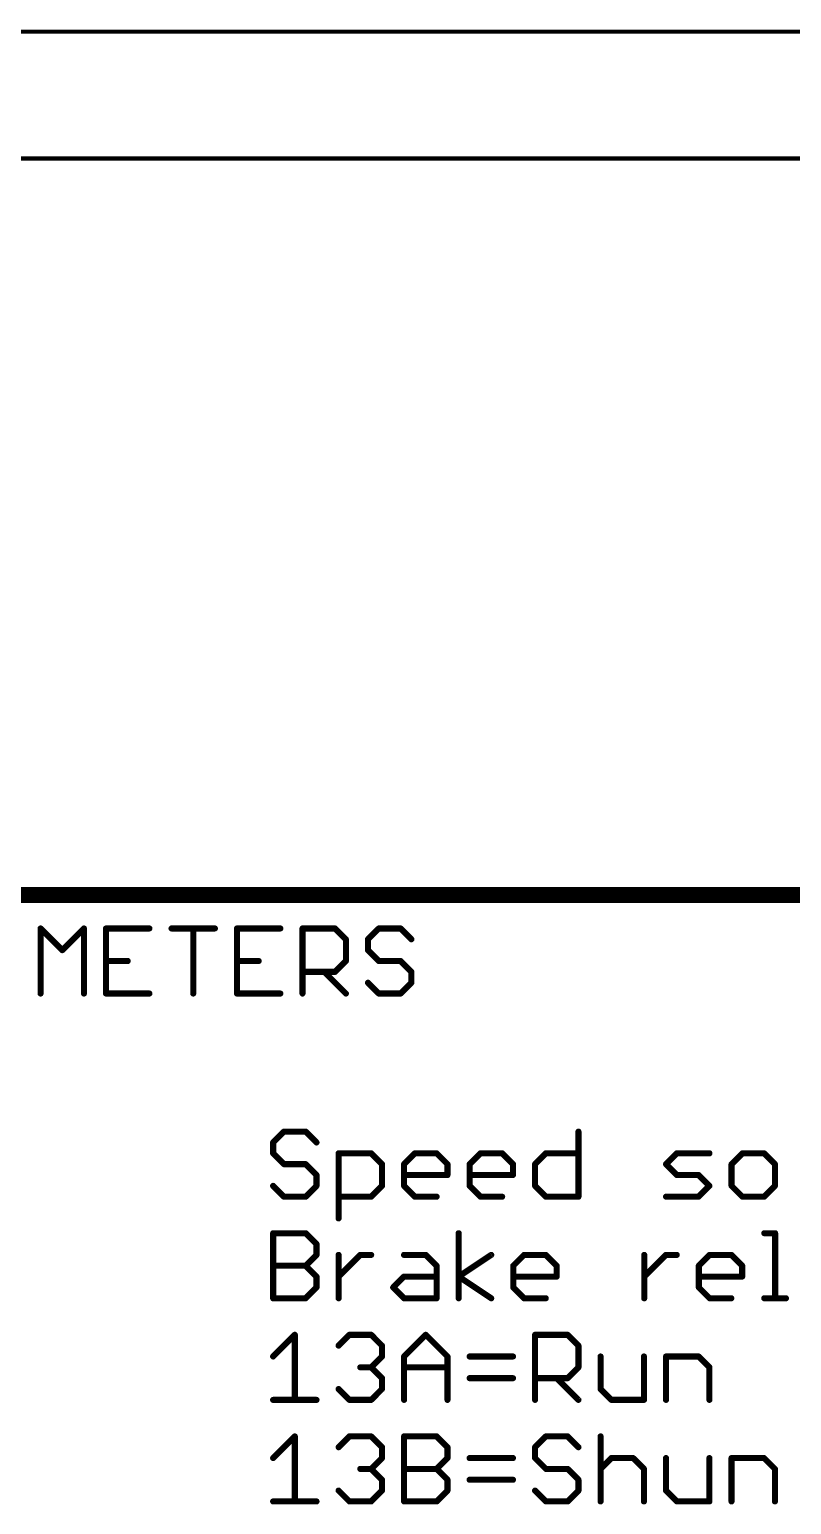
# Model space of a CAD drawing. Extents: x 0 to 387, y 0 to 260.
# Drawn here: x 314.99 to 334.04, y 223.52 to 260.4 of the extents above; entities that cross this region are included whole.
import ezdxf

# ---------------------------------------------------------------- set-up
doc = ezdxf.new("R2010")
doc.units = 0
doc.layers.add('91', color=94, linetype='CONTINUOUS')
doc.layers.add('94', color=14, linetype='CONTINUOUS')

msp = doc.modelspace()

# ---------------------------------------------------------------- linework, layer by layer
at = {"layer": '91', "const_width": 0.4064}
msp.add_lwpolyline([(294.64, 238.76), (353.06, 238.76)], dxfattribs=at)
at = {"layer": '94'}
for points, const_width in [([(336.55, 260.35), (288.925, 260.35)], 0.1016), ([(336.55, 257.175), (288.925, 257.175)], 0.1016), ([(315.2649, 236.2962), (315.2649, 237.9232)], 0.1524), ([(315.2649, 237.9232), (315.8072, 237.3809)], 0.1524), ([(315.8072, 237.3809), (316.3496, 237.9232)], 0.1524), ([(316.3496, 237.9232), (316.3496, 236.2962)], 0.1524), ([(317.9867, 237.9232), (316.9021, 237.9232)], 0.1524), ([(316.9021, 237.9232), (316.9021, 236.2962)], 0.1524), ([(318.5392, 237.9232), (319.6239, 237.9232)], 0.1524), ([(319.0816, 236.2962), (319.0816, 237.9232)], 0.1524), ([(321.261, 237.9232), (320.1764, 237.9232)], 0.1524), ([(320.1764, 237.9232), (320.1764, 236.2962)], 0.1524), ([(321.8135, 236.2962), (321.8135, 237.9232)], 0.1524), ([(321.8135, 237.9232), (322.627, 237.9232)], 0.1524), ([(322.627, 237.9232), (322.8982, 237.652)], 0.1524), ([(323.7219, 237.9232), (323.4507, 237.652)], 0.1524), ([(324.2642, 237.9232), (323.7219, 237.9232)], 0.1524), ([(324.5354, 237.652), (324.2642, 237.9232)], 0.1524), ([(322.8982, 237.652), (322.8982, 237.1097)], 0.1524), ([(323.4507, 237.652), (323.4507, 237.3809)], 0.1524), ([(316.9021, 237.1097), (317.4444, 237.1097)], 0.1524), ([(320.1764, 237.1097), (320.7187, 237.1097)], 0.1524), ([(322.8982, 237.1097), (322.627, 236.8385)], 0.1524), ([(323.4507, 237.3809), (323.7219, 237.1097)], 0.1524), ([(323.7219, 237.1097), (324.2642, 237.1097)], 0.1524), ([(324.2642, 237.1097), (324.5354, 236.8385)], 0.1524), ([(322.627, 236.8385), (321.8135, 236.8385)], 0.1524), ([(322.3559, 236.8385), (322.8982, 236.2962)], 0.1524), ([(324.5354, 236.8385), (324.5354, 236.5674)], 0.1524), ([(323.7219, 236.2962), (323.4507, 236.5674)], 0.1524), ([(324.5354, 236.5674), (324.2642, 236.2962)], 0.1524), ([(316.9021, 236.2962), (317.9867, 236.2962)], 0.1524), ([(320.1764, 236.2962), (321.261, 236.2962)], 0.1524), ([(324.2642, 236.2962), (323.7219, 236.2962)], 0.1524), ([(321.3504, 232.8432), (321.0792, 232.572)], 0.1524), ([(321.8927, 232.8432), (321.3504, 232.8432)], 0.1524), ([(322.1639, 232.572), (321.8927, 232.8432)], 0.1524), ([(328.7125, 232.8432), (328.7125, 231.2162)], 0.1524), ([(321.0792, 232.572), (321.0792, 232.3009)], 0.1524), ([(321.0792, 232.3009), (321.3504, 232.0297)], 0.1524), ([(322.7164, 230.6739), (322.7164, 232.3009)], 0.1524), ([(322.7164, 232.3009), (323.5299, 232.3009)], 0.1524), ([(323.5299, 232.3009), (323.801, 232.0297)], 0.1524), ([(324.3535, 232.0297), (324.6247, 232.3009)], 0.1524), ([(324.6247, 232.3009), (325.167, 232.3009)], 0.1524), ([(325.167, 232.3009), (325.4382, 232.0297)], 0.1524), ([(325.9907, 232.0297), (326.2619, 232.3009)], 0.1524), ([(326.2619, 232.3009), (326.8042, 232.3009)], 0.1524), ([(326.8042, 232.3009), (327.0754, 232.0297)], 0.1524), ([(327.6279, 232.0297), (327.899, 232.3009)], 0.1524), ([(327.899, 232.3009), (328.7125, 232.3009)], 0.1524), ([(330.9022, 232.0297), (331.1733, 232.3009)], 0.1524), ([(331.1733, 232.3009), (331.9868, 232.3009)], 0.1524), ([(332.8105, 232.3009), (332.5393, 232.0297)], 0.1524), ([(333.3528, 232.3009), (332.8105, 232.3009)], 0.1524), ([(333.624, 232.0297), (333.3528, 232.3009)], 0.1524), ([(321.3504, 232.0297), (321.8927, 232.0297)], 0.1524), ([(321.8927, 232.0297), (322.1639, 231.7585)], 0.1524), ([(323.801, 232.0297), (323.801, 231.4874)], 0.1524), ([(324.3535, 231.4874), (324.3535, 232.0297)], 0.1524), ([(325.4382, 232.0297), (325.4382, 231.7585)], 0.1524), ([(325.9907, 231.4874), (325.9907, 232.0297)], 0.1524), ([(327.0754, 232.0297), (327.0754, 231.7585)], 0.1524), ([(327.6279, 231.4874), (327.6279, 232.0297)], 0.1524), ([(331.1733, 231.7585), (330.9022, 232.0297)], 0.1524), ([(332.5393, 232.0297), (332.5393, 231.4874)], 0.1524), ([(333.624, 231.4874), (333.624, 232.0297)], 0.1524), ([(322.1639, 231.7585), (322.1639, 231.4874)], 0.1524), ([(325.4382, 231.7585), (324.3535, 231.7585)], 0.1524), ([(327.0754, 231.7585), (325.9907, 231.7585)], 0.1524), ([(331.7157, 231.7585), (331.1733, 231.7585)], 0.1524), ([(331.9868, 231.4874), (331.7157, 231.7585)], 0.1524), ([(321.3504, 231.2162), (321.0792, 231.4874)], 0.1524), ([(321.8927, 231.2162), (321.3504, 231.2162)], 0.1524), ([(322.1639, 231.4874), (321.8927, 231.2162)], 0.1524), ([(323.5299, 231.2162), (322.7164, 231.2162)], 0.1524), ([(323.801, 231.4874), (323.5299, 231.2162)], 0.1524), ([(324.6247, 231.2162), (324.3535, 231.4874)], 0.1524), ([(325.167, 231.2162), (324.6247, 231.2162)], 0.1524), ([(326.2619, 231.2162), (325.9907, 231.4874)], 0.1524), ([(326.8042, 231.2162), (326.2619, 231.2162)], 0.1524), ([(327.899, 231.2162), (327.6279, 231.4874)], 0.1524), ([(328.7125, 231.2162), (327.899, 231.2162)], 0.1524), ([(330.9022, 231.2162), (331.7157, 231.2162)], 0.1524), ([(331.7157, 231.2162), (331.9868, 231.4874)], 0.1524), ([(332.5393, 231.4874), (332.8105, 231.2162)], 0.1524), ([(332.8105, 231.2162), (333.3528, 231.2162)], 0.1524), ([(333.3528, 231.2162), (333.624, 231.4874)], 0.1524), ([(321.0792, 228.6762), (321.0792, 230.3032)], 0.1524), ([(321.0792, 230.3032), (321.8927, 230.3032)], 0.1524), ([(321.8927, 230.3032), (322.1639, 230.032)], 0.1524), ([(325.7178, 228.6762), (325.7178, 230.3032)], 0.1524), ([(333.3579, 230.3032), (333.6291, 230.3032)], 0.1524), ([(333.6291, 230.3032), (333.6291, 228.6762)], 0.1524), ([(322.1639, 229.7609), (321.8927, 229.4897)], 0.1524), ([(322.1639, 230.032), (322.1639, 229.7609)], 0.1524), ([(322.7164, 228.6762), (322.7164, 229.7609)], 0.1524), ([(322.7164, 229.2185), (323.2587, 229.7609)], 0.1524), ([(323.2587, 229.7609), (323.5299, 229.7609)], 0.1524), ([(324.3518, 229.7609), (324.8942, 229.7609)], 0.1524), ([(324.8942, 229.7609), (325.1653, 229.4897)], 0.1524), ([(325.7178, 229.2185), (326.5313, 229.7609)], 0.1524), ([(327.0821, 229.4897), (327.3533, 229.7609)], 0.1524), ([(327.3533, 229.7609), (327.8956, 229.7609)], 0.1524), ([(327.8956, 229.7609), (328.1668, 229.4897)], 0.1524), ([(330.3564, 228.6762), (330.3564, 229.7609)], 0.1524), ([(330.3564, 229.2185), (330.8988, 229.7609)], 0.1524), ([(330.8988, 229.7609), (331.1699, 229.7609)], 0.1524), ([(331.7207, 229.4897), (331.9919, 229.7609)], 0.1524), ([(331.9919, 229.7609), (332.5342, 229.7609)], 0.1524), ([(332.5342, 229.7609), (332.8054, 229.4897)], 0.1524), ([(321.0792, 229.4897), (321.8927, 229.4897)], 0.1524), ([(321.8927, 229.4897), (322.1639, 229.2185)], 0.1524), ([(325.1653, 229.4897), (325.1653, 228.6762)], 0.1524), ([(327.0821, 228.9474), (327.0821, 229.4897)], 0.1524), ([(328.1668, 229.4897), (328.1668, 229.2185)], 0.1524), ([(331.7207, 228.9474), (331.7207, 229.4897)], 0.1524), ([(332.8054, 229.4897), (332.8054, 229.2185)], 0.1524), ([(322.1639, 229.2185), (322.1639, 228.9474)], 0.1524), ([(324.0807, 228.9474), (324.3518, 229.2185)], 0.1524), ([(324.3518, 229.2185), (325.1653, 229.2185)], 0.1524), ([(326.5313, 228.6762), (325.7178, 229.2185)], 0.1524), ([(328.1668, 229.2185), (327.0821, 229.2185)], 0.1524), ([(332.8054, 229.2185), (331.7207, 229.2185)], 0.1524), ([(321.8927, 228.6762), (321.0792, 228.6762)], 0.1524), ([(322.1639, 228.9474), (321.8927, 228.6762)], 0.1524), ([(324.3518, 228.6762), (324.0807, 228.9474)], 0.1524), ([(325.1653, 228.6762), (324.3518, 228.6762)], 0.1524), ([(327.3533, 228.6762), (327.0821, 228.9474)], 0.1524), ([(327.8956, 228.6762), (327.3533, 228.6762)], 0.1524), ([(331.9919, 228.6762), (331.7207, 228.9474)], 0.1524), ([(332.5342, 228.6762), (331.9919, 228.6762)], 0.1524), ([(333.3579, 228.6762), (333.9002, 228.6762)], 0.1524), ([(321.0792, 227.2209), (321.6216, 227.7632)], 0.1524), ([(321.6216, 227.7632), (321.6216, 226.1362)], 0.1524), ([(322.7164, 227.492), (322.9875, 227.7632)], 0.1524), ([(322.9875, 227.7632), (323.5299, 227.7632)], 0.1524), ([(323.5299, 227.7632), (323.801, 227.492)], 0.1524), ([(323.801, 227.492), (323.801, 227.2209)], 0.1524), ([(324.3535, 227.2209), (324.8959, 227.7632)], 0.1524), ([(324.8959, 227.7632), (325.4382, 227.2209)], 0.1524), ([(327.6279, 226.1362), (327.6279, 227.7632)], 0.1524), ([(327.6279, 227.7632), (328.4413, 227.7632)], 0.1524), ([(328.4413, 227.7632), (328.7125, 227.492)], 0.1524), ([(328.7125, 227.492), (328.7125, 226.9497)], 0.1524), ([(323.801, 227.2209), (323.5299, 226.9497)], 0.1524), ([(324.3535, 226.1362), (324.3535, 227.2209)], 0.1524), ([(325.4382, 227.2209), (325.4382, 226.1362)], 0.1524), ([(325.9907, 227.2209), (327.0754, 227.2209)], 0.1524), ([(329.265, 227.2209), (329.265, 226.4074)], 0.1524), ([(330.3497, 226.1362), (330.3497, 227.2209)], 0.1524), ([(330.9022, 226.1362), (330.9022, 227.2209)], 0.1524), ([(330.9022, 227.2209), (331.7157, 227.2209)], 0.1524), ([(331.7157, 227.2209), (331.9868, 226.9497)], 0.1524), ([(323.5299, 226.9497), (323.2587, 226.9497)], 0.1524), ([(323.5299, 226.9497), (323.801, 226.6785)], 0.1524), ([(324.3535, 226.9497), (325.4382, 226.9497)], 0.1524), ([(328.7125, 226.9497), (328.4413, 226.6785)], 0.1524), ([(331.9868, 226.9497), (331.9868, 226.1362)], 0.1524), ([(322.9875, 226.1362), (322.7164, 226.4074)], 0.1524), ([(323.801, 226.4074), (323.5299, 226.1362)], 0.1524), ([(323.801, 226.6785), (323.801, 226.4074)], 0.1524), ([(325.9907, 226.6785), (327.0754, 226.6785)], 0.1524), ([(328.4413, 226.6785), (327.6279, 226.6785)], 0.1524), ([(328.1702, 226.6785), (328.7125, 226.1362)], 0.1524), ([(329.265, 226.4074), (329.5362, 226.1362)], 0.1524), ([(321.0792, 226.1362), (322.1639, 226.1362)], 0.1524), ([(323.5299, 226.1362), (322.9875, 226.1362)], 0.1524), ([(329.5362, 226.1362), (330.3497, 226.1362)], 0.1524), ([(321.0792, 224.6809), (321.6216, 225.2232)], 0.1524), ([(321.6216, 225.2232), (321.6216, 223.5962)], 0.1524), ([(322.7164, 224.952), (322.9875, 225.2232)], 0.1524), ([(322.9875, 225.2232), (323.5299, 225.2232)], 0.1524), ([(323.5299, 225.2232), (323.801, 224.952)], 0.1524), ([(323.801, 224.952), (323.801, 224.6809)], 0.1524), ([(324.3535, 223.5962), (324.3535, 225.2232)], 0.1524), ([(324.3535, 225.2232), (325.167, 225.2232)], 0.1524), ([(325.167, 225.2232), (325.4382, 224.952)], 0.1524), ([(325.4382, 224.952), (325.4382, 224.6809)], 0.1524), ([(327.899, 225.2232), (327.6279, 224.952)], 0.1524), ([(327.6279, 224.952), (327.6279, 224.6809)], 0.1524), ([(328.4413, 225.2232), (327.899, 225.2232)], 0.1524), ([(328.7125, 224.952), (328.4413, 225.2232)], 0.1524), ([(329.265, 225.2232), (329.265, 223.5962)], 0.1524), ([(323.801, 224.6809), (323.5299, 224.4097)], 0.1524), ([(325.4382, 224.6809), (325.167, 224.4097)], 0.1524), ([(325.9907, 224.6809), (327.0754, 224.6809)], 0.1524), ([(327.6279, 224.6809), (327.899, 224.4097)], 0.1524), ([(329.265, 224.4097), (329.5362, 224.6809)], 0.1524), ([(329.5362, 224.6809), (330.0785, 224.6809)], 0.1524), ([(330.0785, 224.6809), (330.3497, 224.4097)], 0.1524), ([(330.9022, 224.6809), (330.9022, 223.8674)], 0.1524), ([(331.9868, 223.5962), (331.9868, 224.6809)], 0.1524), ([(332.5393, 223.5962), (332.5393, 224.6809)], 0.1524), ([(332.5393, 224.6809), (333.3528, 224.6809)], 0.1524), ([(333.3528, 224.6809), (333.624, 224.4097)], 0.1524), ([(323.5299, 224.4097), (323.2587, 224.4097)], 0.1524), ([(323.5299, 224.4097), (323.801, 224.1385)], 0.1524), ([(324.3535, 224.4097), (325.167, 224.4097)], 0.1524), ([(325.167, 224.4097), (325.4382, 224.1385)], 0.1524), ([(327.899, 224.4097), (328.4413, 224.4097)], 0.1524), ([(328.4413, 224.4097), (328.7125, 224.1385)], 0.1524), ([(330.3497, 224.4097), (330.3497, 223.5962)], 0.1524), ([(333.624, 224.4097), (333.624, 223.5962)], 0.1524), ([(322.9875, 223.5962), (322.7164, 223.8674)], 0.1524), ([(323.801, 223.8674), (323.5299, 223.5962)], 0.1524), ([(323.801, 224.1385), (323.801, 223.8674)], 0.1524), ([(325.4382, 223.8674), (325.167, 223.5962)], 0.1524), ([(325.4382, 224.1385), (325.4382, 223.8674)], 0.1524), ([(325.9907, 224.1385), (327.0754, 224.1385)], 0.1524), ([(327.899, 223.5962), (327.6279, 223.8674)], 0.1524), ([(328.7125, 223.8674), (328.4413, 223.5962)], 0.1524), ([(328.7125, 224.1385), (328.7125, 223.8674)], 0.1524), ([(330.9022, 223.8674), (331.1733, 223.5962)], 0.1524), ([(321.0792, 223.5962), (322.1639, 223.5962)], 0.1524), ([(323.5299, 223.5962), (322.9875, 223.5962)], 0.1524), ([(325.167, 223.5962), (324.3535, 223.5962)], 0.1524), ([(328.4413, 223.5962), (327.899, 223.5962)], 0.1524), ([(331.1733, 223.5962), (331.9868, 223.5962)], 0.1524)]:
    msp.add_lwpolyline(points, dxfattribs=dict(at, const_width=const_width))
at = {"layer": '94', "const_width": 0.0762}
for points in [[(315.303, 237.9232, 1), (315.2268, 237.9232)], [(315.2919, 237.9501, 1), (315.238, 237.8962)], [(316.3877, 237.9232, 1), (316.3115, 237.9232)], [(316.3765, 237.8962, 1), (316.3226, 237.9501)], [(316.9021, 237.9613, 1), (316.9021, 237.8851)], [(316.9402, 237.9232, 1), (316.864, 237.9232)], [(317.9867, 237.8851, 1), (317.9867, 237.9613)], [(318.5392, 237.9613, 1), (318.5392, 237.8851)], [(319.1197, 237.9232, 1), (319.0435, 237.9232)], [(319.6239, 237.8851, 1), (319.6239, 237.9613)], [(320.1764, 237.9613, 1), (320.1764, 237.8851)], [(320.2145, 237.9232, 1), (320.1383, 237.9232)], [(321.261, 237.8851, 1), (321.261, 237.9613)], [(321.8516, 237.9232, 1), (321.7754, 237.9232)], [(321.8135, 237.9613, 1), (321.8135, 237.8851)], [(322.654, 237.9501, 1), (322.6001, 237.8962)], [(322.627, 237.8851, 1), (322.627, 237.9613)], [(323.7219, 237.9613, 1), (323.7219, 237.8851)], [(323.7488, 237.8962, 1), (323.6949, 237.9501)], [(324.2911, 237.9501, 1), (324.2373, 237.8962)], [(324.2642, 237.8851, 1), (324.2642, 237.9613)], [(322.9363, 237.652, 1), (322.8601, 237.652)], [(322.8713, 237.6251, 1), (322.9251, 237.679)], [(323.4888, 237.652, 1), (323.4126, 237.652)], [(323.4238, 237.679, 1), (323.4776, 237.6251)], [(324.5084, 237.6251, 1), (324.5623, 237.679)], [(315.7803, 237.4078, 1), (315.8342, 237.3539)], [(315.7803, 237.3539, 1), (315.8342, 237.4078)], [(316.9021, 237.1478, 1), (316.9021, 237.0716)], [(317.4444, 237.0716, 1), (317.4444, 237.1478)], [(320.1764, 237.1478, 1), (320.1764, 237.0716)], [(320.7187, 237.0716, 1), (320.7187, 237.1478)], [(322.8601, 237.1097, 1), (322.9363, 237.1097)], [(322.9251, 237.0828, 1), (322.8713, 237.1366)], [(323.4776, 237.4078, 1), (323.4238, 237.3539)], [(323.4126, 237.3809, 1), (323.4888, 237.3809)], [(323.7219, 237.1478, 1), (323.7219, 237.0716)], [(323.6949, 237.0828, 1), (323.7488, 237.1366)], [(324.2911, 237.1366, 1), (324.2373, 237.0828)], [(324.2642, 237.0716, 1), (324.2642, 237.1478)], [(321.8135, 236.8766, 1), (321.8135, 236.8004)], [(322.3828, 236.8655, 1), (322.3289, 236.8116)], [(322.6001, 236.8655, 1), (322.654, 236.8116)], [(322.627, 236.8004, 1), (322.627, 236.8766)], [(324.5735, 236.8385, 1), (324.4973, 236.8385)], [(324.5084, 236.8116, 1), (324.5623, 236.8655)], [(323.4776, 236.5943, 1), (323.4238, 236.5404)], [(324.4973, 236.5674, 1), (324.5735, 236.5674)], [(324.5623, 236.5404, 1), (324.5084, 236.5943)], [(315.2268, 236.2962, 1), (315.303, 236.2962)], [(316.3115, 236.2962, 1), (316.3877, 236.2962)], [(316.9021, 236.3343, 1), (316.9021, 236.2581)], [(316.864, 236.2962, 1), (316.9402, 236.2962)], [(317.9867, 236.2581, 1), (317.9867, 236.3343)], [(319.0435, 236.2962, 1), (319.1197, 236.2962)], [(320.1764, 236.3343, 1), (320.1764, 236.2581)], [(320.1383, 236.2962, 1), (320.2145, 236.2962)], [(321.261, 236.2581, 1), (321.261, 236.3343)], [(321.7754, 236.2962, 1), (321.8516, 236.2962)], [(322.8713, 236.2693, 1), (322.9251, 236.3231)], [(323.7219, 236.3343, 1), (323.7219, 236.2581)], [(323.6949, 236.2693, 1), (323.7488, 236.3231)], [(324.2373, 236.3231, 1), (324.2911, 236.2693)], [(324.2642, 236.2581, 1), (324.2642, 236.3343)], [(321.3504, 232.8813, 1), (321.3504, 232.8051)], [(321.3773, 232.8162, 1), (321.3235, 232.8701)], [(321.9197, 232.8701, 1), (321.8658, 232.8162)], [(321.8927, 232.8051, 1), (321.8927, 232.8813)], [(328.7506, 232.8432, 1), (328.6744, 232.8432)], [(321.1173, 232.572, 1), (321.0411, 232.572)], [(321.0523, 232.599, 1), (321.1062, 232.5451)], [(321.1062, 232.3278, 1), (321.0523, 232.2739)], [(322.137, 232.5451, 1), (322.1908, 232.599)], [(322.7545, 232.3009, 1), (322.6783, 232.3009)], [(322.7164, 232.339, 1), (322.7164, 232.2628)], [(323.5568, 232.3278, 1), (323.5029, 232.2739)], [(323.5299, 232.2628, 1), (323.5299, 232.339)], [(324.6247, 232.339, 1), (324.6247, 232.2628)], [(324.6516, 232.2739, 1), (324.5978, 232.3278)], [(325.194, 232.3278, 1), (325.1401, 232.2739)], [(325.167, 232.2628, 1), (325.167, 232.339)], [(326.2619, 232.339, 1), (326.2619, 232.2628)], [(326.2888, 232.2739, 1), (326.2349, 232.3278)], [(326.8311, 232.3278, 1), (326.7773, 232.2739)], [(326.8042, 232.2628, 1), (326.8042, 232.339)], [(327.899, 232.339, 1), (327.899, 232.2628)], [(327.926, 232.2739, 1), (327.8721, 232.3278)], [(328.7125, 232.2628, 1), (328.7125, 232.339)], [(331.1733, 232.339, 1), (331.1733, 232.2628)], [(331.2003, 232.2739, 1), (331.1464, 232.3278)], [(331.9868, 232.2628, 1), (331.9868, 232.339)], [(332.8105, 232.339, 1), (332.8105, 232.2628)], [(332.8374, 232.2739, 1), (332.7835, 232.3278)], [(333.3798, 232.3278, 1), (333.3259, 232.2739)], [(333.3528, 232.2628, 1), (333.3528, 232.339)], [(321.0411, 232.3009, 1), (321.1173, 232.3009)], [(321.3504, 232.0678, 1), (321.3504, 231.9916)], [(321.3235, 232.0028, 1), (321.3773, 232.0566)], [(321.9197, 232.0566, 1), (321.8658, 232.0028)], [(321.8927, 231.9916, 1), (321.8927, 232.0678)], [(323.8391, 232.0297, 1), (323.7629, 232.0297)], [(323.7741, 232.0028, 1), (323.828, 232.0566)], [(324.3916, 232.0297, 1), (324.3154, 232.0297)], [(324.3266, 232.0566, 1), (324.3805, 232.0028)], [(325.4763, 232.0297, 1), (325.4001, 232.0297)], [(325.4113, 232.0028, 1), (325.4651, 232.0566)], [(326.0288, 232.0297, 1), (325.9526, 232.0297)], [(325.9638, 232.0566, 1), (326.0176, 232.0028)], [(327.1135, 232.0297, 1), (327.0373, 232.0297)], [(327.0484, 232.0028, 1), (327.1023, 232.0566)], [(327.666, 232.0297, 1), (327.5898, 232.0297)], [(327.6009, 232.0566, 1), (327.6548, 232.0028)], [(330.9291, 232.0566, 1), (330.8752, 232.0028)], [(330.8752, 232.0566, 1), (330.9291, 232.0028)], [(332.5774, 232.0297, 1), (332.5012, 232.0297)], [(332.5124, 232.0566, 1), (332.5663, 232.0028)], [(333.6621, 232.0297, 1), (333.5859, 232.0297)], [(333.597, 232.0028, 1), (333.6509, 232.0566)], [(322.202, 231.7585, 1), (322.1258, 231.7585)], [(322.1369, 231.7316, 1), (322.1908, 231.7855)], [(324.3535, 231.7966, 1), (324.3535, 231.7204)], [(325.4001, 231.7585, 1), (325.4763, 231.7585)], [(325.4382, 231.7204, 1), (325.4382, 231.7966)], [(325.9907, 231.7966, 1), (325.9907, 231.7204)], [(327.0373, 231.7585, 1), (327.1135, 231.7585)], [(327.0754, 231.7204, 1), (327.0754, 231.7966)], [(331.1733, 231.7966, 1), (331.1733, 231.7204)], [(331.1464, 231.7316, 1), (331.2003, 231.7855)], [(331.7426, 231.7855, 1), (331.6887, 231.7316)], [(331.7157, 231.7204, 1), (331.7157, 231.7966)], [(321.1062, 231.5143, 1), (321.0523, 231.4604)], [(321.3504, 231.2543, 1), (321.3504, 231.1781)], [(321.3235, 231.1893, 1), (321.3773, 231.2431)], [(321.8658, 231.2431, 1), (321.9197, 231.1893)], [(321.8927, 231.1781, 1), (321.8927, 231.2543)], [(322.1258, 231.4874, 1), (322.202, 231.4874)], [(322.1908, 231.4604, 1), (322.137, 231.5143)], [(322.7164, 231.2543, 1), (322.7164, 231.1781)], [(323.5029, 231.2431, 1), (323.5568, 231.1893)], [(323.5299, 231.1781, 1), (323.5299, 231.2543)], [(323.7629, 231.4874, 1), (323.8391, 231.4874)], [(323.828, 231.4604, 1), (323.7741, 231.5143)], [(324.3805, 231.5143, 1), (324.3266, 231.4604)], [(324.3154, 231.4874, 1), (324.3916, 231.4874)], [(324.6247, 231.2543, 1), (324.6247, 231.1781)], [(324.5978, 231.1893, 1), (324.6516, 231.2431)], [(325.167, 231.1781, 1), (325.167, 231.2543)], [(326.0176, 231.5143, 1), (325.9638, 231.4604)], [(325.9526, 231.4874, 1), (326.0288, 231.4874)], [(326.2619, 231.2543, 1), (326.2619, 231.1781)], [(326.2349, 231.1893, 1), (326.2888, 231.2431)], [(326.8042, 231.1781, 1), (326.8042, 231.2543)], [(327.6548, 231.5143, 1), (327.6009, 231.4604)], [(327.5898, 231.4874, 1), (327.666, 231.4874)], [(327.899, 231.2543, 1), (327.899, 231.1781)], [(327.8721, 231.1893, 1), (327.926, 231.2431)], [(328.6744, 231.2162, 1), (328.7506, 231.2162)], [(328.7125, 231.1781, 1), (328.7125, 231.2543)], [(330.9022, 231.2543, 1), (330.9022, 231.1781)], [(331.6887, 231.2431, 1), (331.7426, 231.1893)], [(331.7157, 231.1781, 1), (331.7157, 231.2543)], [(332.0138, 231.4604, 1), (331.9599, 231.5143)], [(331.9599, 231.4604, 1), (332.0138, 231.5143)], [(332.5663, 231.5143, 1), (332.5124, 231.4604)], [(332.5012, 231.4874, 1), (332.5774, 231.4874)], [(332.8105, 231.2543, 1), (332.8105, 231.1781)], [(332.7835, 231.1893, 1), (332.8374, 231.2431)], [(333.3259, 231.2431, 1), (333.3798, 231.1893)], [(333.3528, 231.1781, 1), (333.3528, 231.2543)], [(333.5859, 231.4874, 1), (333.6621, 231.4874)], [(333.6509, 231.4604, 1), (333.597, 231.5143)], [(322.6783, 230.6739, 1), (322.7545, 230.6739)], [(321.1173, 230.3032, 1), (321.0411, 230.3032)], [(321.0792, 230.3413, 1), (321.0792, 230.2651)], [(321.9197, 230.3301, 1), (321.8658, 230.2762)], [(321.8927, 230.2651, 1), (321.8927, 230.3413)], [(325.7559, 230.3032, 1), (325.6797, 230.3032)], [(333.3579, 230.3413, 1), (333.3579, 230.2651)], [(333.6672, 230.3032, 1), (333.591, 230.3032)], [(333.6291, 230.2651, 1), (333.6291, 230.3413)], [(322.202, 230.032, 1), (322.1258, 230.032)], [(322.1258, 229.7609, 1), (322.202, 229.7609)], [(322.1908, 229.7339, 1), (322.1369, 229.7878)], [(322.137, 230.0051, 1), (322.1908, 230.059)], [(322.7545, 229.7609, 1), (322.6783, 229.7609)], [(323.2587, 229.799, 1), (323.2587, 229.7228)], [(323.2857, 229.7339, 1), (323.2318, 229.7878)], [(323.5299, 229.7228, 1), (323.5299, 229.799)], [(324.3518, 229.799, 1), (324.3518, 229.7228)], [(324.9211, 229.7878, 1), (324.8672, 229.7339)], [(324.8942, 229.7228, 1), (324.8942, 229.799)], [(326.5525, 229.7292, 1), (326.5102, 229.7926)], [(327.3533, 229.799, 1), (327.3533, 229.7228)], [(327.3802, 229.7339, 1), (327.3264, 229.7878)], [(327.9226, 229.7878, 1), (327.8687, 229.7339)], [(327.8956, 229.7228, 1), (327.8956, 229.799)], [(330.3945, 229.7609, 1), (330.3184, 229.7609)], [(330.8988, 229.799, 1), (330.8988, 229.7228)], [(330.9257, 229.7339, 1), (330.8718, 229.7878)], [(331.1699, 229.7228, 1), (331.1699, 229.799)], [(331.9919, 229.799, 1), (331.9919, 229.7228)], [(332.0189, 229.7339, 1), (331.965, 229.7878)], [(332.5612, 229.7878, 1), (332.5073, 229.7339)], [(332.5342, 229.7228, 1), (332.5342, 229.799)], [(321.0792, 229.5278, 1), (321.0792, 229.4516)], [(321.9197, 229.5166, 1), (321.8658, 229.4628)], [(321.8658, 229.5166, 1), (321.9197, 229.4628)], [(321.8927, 229.4516, 1), (321.8927, 229.5278)], [(325.2034, 229.4897, 1), (325.1272, 229.4897)], [(325.1384, 229.4628, 1), (325.1923, 229.5166)], [(327.1202, 229.4897, 1), (327.044, 229.4897)], [(327.0552, 229.5166, 1), (327.1091, 229.4628)], [(328.2049, 229.4897, 1), (328.1287, 229.4897)], [(328.1399, 229.4628, 1), (328.1937, 229.5166)], [(331.7588, 229.4897, 1), (331.6826, 229.4897)], [(331.6938, 229.5166, 1), (331.7477, 229.4628)], [(332.8435, 229.4897, 1), (332.7673, 229.4897)], [(332.7785, 229.4628, 1), (332.8323, 229.5166)], [(322.202, 229.2185, 1), (322.1258, 229.2185)], [(322.1369, 229.1916, 1), (322.1908, 229.2455)], [(322.6894, 229.2455, 1), (322.7433, 229.1916)], [(324.3518, 229.2566, 1), (324.3518, 229.1804)], [(324.3788, 229.1916, 1), (324.3249, 229.2455)], [(325.1653, 229.1804, 1), (325.1653, 229.2566)], [(325.739, 229.2502, 1), (325.6967, 229.1868)], [(325.6967, 229.2502, 1), (325.739, 229.1868)], [(327.0821, 229.2566, 1), (327.0821, 229.1804)], [(328.1287, 229.2185, 1), (328.2049, 229.2185)], [(328.1668, 229.1804, 1), (328.1668, 229.2566)], [(330.3295, 229.2455, 1), (330.3834, 229.1916)], [(331.7207, 229.2566, 1), (331.7207, 229.1804)], [(332.7673, 229.2185, 1), (332.8435, 229.2185)], [(332.8054, 229.1804, 1), (332.8054, 229.2566)], [(321.0792, 228.7143, 1), (321.0792, 228.6381)], [(321.0411, 228.6762, 1), (321.1173, 228.6762)], [(321.8658, 228.7031, 1), (321.9197, 228.6493)], [(321.8927, 228.6381, 1), (321.8927, 228.7143)], [(322.1258, 228.9474, 1), (322.202, 228.9474)], [(322.1908, 228.9204, 1), (322.137, 228.9743)], [(322.6783, 228.6762, 1), (322.7545, 228.6762)], [(324.1076, 228.9743, 1), (324.0537, 228.9204)], [(324.0537, 228.9743, 1), (324.1076, 228.9204)], [(324.3518, 228.7143, 1), (324.3518, 228.6381)], [(324.3249, 228.6493, 1), (324.3788, 228.7031)], [(325.1272, 228.6762, 1), (325.2034, 228.6762)], [(325.1653, 228.6381, 1), (325.1653, 228.7143)], [(325.6797, 228.6762, 1), (325.7559, 228.6762)], [(326.5102, 228.6445, 1), (326.5525, 228.7079)], [(327.1091, 228.9743, 1), (327.0552, 228.9204)], [(327.044, 228.9474, 1), (327.1202, 228.9474)], [(327.3533, 228.7143, 1), (327.3533, 228.6381)], [(327.3264, 228.6493, 1), (327.3802, 228.7031)], [(327.8956, 228.6381, 1), (327.8956, 228.7143)], [(330.3184, 228.6762, 1), (330.3945, 228.6762)], [(331.7477, 228.9743, 1), (331.6938, 228.9204)], [(331.6826, 228.9474, 1), (331.7588, 228.9474)], [(331.9919, 228.7143, 1), (331.9919, 228.6381)], [(331.965, 228.6493, 1), (332.0189, 228.7031)], [(332.5342, 228.6381, 1), (332.5342, 228.7143)], [(333.3579, 228.7143, 1), (333.3579, 228.6381)], [(333.591, 228.6762, 1), (333.6672, 228.6762)], [(333.9002, 228.6381, 1), (333.9002, 228.7143)], [(321.6597, 227.7632, 1), (321.5835, 227.7632)], [(321.6485, 227.7362, 1), (321.5946, 227.7901)], [(322.6894, 227.519, 1), (322.7433, 227.4651)], [(322.9875, 227.8013, 1), (322.9875, 227.7251)], [(323.0145, 227.7362, 1), (322.9606, 227.7901)], [(323.5568, 227.7901, 1), (323.5029, 227.7362)], [(323.5299, 227.7251, 1), (323.5299, 227.8013)], [(323.8391, 227.492, 1), (323.7629, 227.492)], [(323.7741, 227.4651, 1), (323.828, 227.519)], [(324.9228, 227.7901, 1), (324.8689, 227.7362)], [(324.9228, 227.7362, 1), (324.8689, 227.7901)], [(327.666, 227.7632, 1), (327.5898, 227.7632)], [(327.6279, 227.8013, 1), (327.6279, 227.7251)], [(328.4683, 227.7901, 1), (328.4144, 227.7362)], [(328.4413, 227.7251, 1), (328.4413, 227.8013)], [(328.7506, 227.492, 1), (328.6744, 227.492)], [(328.6856, 227.4651, 1), (328.7395, 227.519)], [(321.0523, 227.2478, 1), (321.1062, 227.1939)], [(323.7629, 227.2209, 1), (323.8391, 227.2209)], [(323.828, 227.1939, 1), (323.7741, 227.2478)], [(324.3916, 227.2209, 1), (324.3154, 227.2209)], [(324.3266, 227.2478, 1), (324.3805, 227.1939)], [(325.4763, 227.2209, 1), (325.4001, 227.2209)], [(325.4113, 227.1939, 1), (325.4651, 227.2478)], [(325.9907, 227.259, 1), (325.9907, 227.1828)], [(327.0754, 227.1828, 1), (327.0754, 227.259)], [(329.3031, 227.2209, 1), (329.2269, 227.2209)], [(330.3878, 227.2209, 1), (330.3116, 227.2209)], [(330.9403, 227.2209, 1), (330.8641, 227.2209)], [(330.9022, 227.259, 1), (330.9022, 227.1828)], [(331.7426, 227.2478, 1), (331.6887, 227.1939)], [(331.7157, 227.1828, 1), (331.7157, 227.259)], [(323.2587, 226.9878, 1), (323.2587, 226.9116)], [(323.5568, 226.9766, 1), (323.5029, 226.9228)], [(323.5029, 226.9766, 1), (323.5568, 226.9228)], [(323.5299, 226.9116, 1), (323.5299, 226.9878)], [(324.3535, 226.9878, 1), (324.3535, 226.9116)], [(325.4382, 226.9116, 1), (325.4382, 226.9878)], [(328.6744, 226.9497, 1), (328.7506, 226.9497)], [(328.7395, 226.9228, 1), (328.6856, 226.9766)], [(332.0249, 226.9497, 1), (331.9487, 226.9497)], [(331.9599, 226.9228, 1), (332.0138, 226.9766)], [(322.7433, 226.4343, 1), (322.6894, 226.3804)], [(323.8391, 226.6785, 1), (323.7629, 226.6785)], [(323.7741, 226.6516, 1), (323.828, 226.7055)], [(323.828, 226.3804, 1), (323.7741, 226.4343)], [(325.9907, 226.7166, 1), (325.9907, 226.6404)], [(327.0754, 226.6404, 1), (327.0754, 226.7166)], [(327.6279, 226.7166, 1), (327.6279, 226.6404)], [(328.1971, 226.7055, 1), (328.1432, 226.6516)], [(328.4144, 226.7055, 1), (328.4683, 226.6516)], [(328.4413, 226.6404, 1), (328.4413, 226.7166)], [(329.292, 226.4343, 1), (329.2381, 226.3804)], [(321.0792, 226.1743, 1), (321.0792, 226.0981)], [(321.5835, 226.1362, 1), (321.6597, 226.1362)], [(322.1639, 226.0981, 1), (322.1639, 226.1743)], [(322.9875, 226.1743, 1), (322.9875, 226.0981)], [(322.9606, 226.1093, 1), (323.0145, 226.1631)], [(323.5029, 226.1631, 1), (323.5568, 226.1093)], [(323.5299, 226.0981, 1), (323.5299, 226.1743)], [(323.7629, 226.4074, 1), (323.8391, 226.4074)], [(324.3154, 226.1362, 1), (324.3916, 226.1362)], [(325.4001, 226.1362, 1), (325.4763, 226.1362)], [(327.5898, 226.1362, 1), (327.666, 226.1362)], [(328.6856, 226.1093, 1), (328.7395, 226.1631)], [(329.2269, 226.4074, 1), (329.3031, 226.4074)], [(329.5362, 226.1743, 1), (329.5362, 226.0981)], [(329.5092, 226.1093, 1), (329.5631, 226.1631)], [(330.3116, 226.1362, 1), (330.3878, 226.1362)], [(330.3497, 226.0981, 1), (330.3497, 226.1743)], [(330.8641, 226.1362, 1), (330.9403, 226.1362)], [(331.9487, 226.1362, 1), (332.0249, 226.1362)], [(321.6597, 225.2232, 1), (321.5835, 225.2232)], [(321.6485, 225.1962, 1), (321.5946, 225.2501)], [(322.6894, 224.979, 1), (322.7433, 224.9251)], [(322.9875, 225.2613, 1), (322.9875, 225.1851)], [(323.0145, 225.1962, 1), (322.9606, 225.2501)], [(323.5568, 225.2501, 1), (323.5029, 225.1962)], [(323.5299, 225.1851, 1), (323.5299, 225.2613)], [(323.8391, 224.952, 1), (323.7629, 224.952)], [(323.7741, 224.9251, 1), (323.828, 224.979)], [(324.3916, 225.2232, 1), (324.3154, 225.2232)], [(324.3535, 225.2613, 1), (324.3535, 225.1851)], [(325.194, 225.2501, 1), (325.1401, 225.1962)], [(325.167, 225.1851, 1), (325.167, 225.2613)], [(325.4763, 224.952, 1), (325.4001, 224.952)], [(325.4113, 224.9251, 1), (325.4651, 224.979)], [(327.6009, 224.979, 1), (327.6548, 224.9251)], [(327.666, 224.952, 1), (327.5898, 224.952)], [(327.899, 225.2613, 1), (327.899, 225.1851)], [(327.926, 225.1962, 1), (327.8721, 225.2501)], [(328.4683, 225.2501, 1), (328.4144, 225.1962)], [(328.4413, 225.1851, 1), (328.4413, 225.2613)], [(328.6856, 224.9251, 1), (328.7395, 224.979)], [(329.3031, 225.2232, 1), (329.2269, 225.2232)], [(321.0523, 224.7078, 1), (321.1062, 224.6539)], [(323.7629, 224.6809, 1), (323.8391, 224.6809)], [(323.828, 224.6539, 1), (323.7741, 224.7078)], [(325.4001, 224.6809, 1), (325.4763, 224.6809)], [(325.4651, 224.6539, 1), (325.4113, 224.7078)], [(325.9907, 224.719, 1), (325.9907, 224.6428)], [(327.0754, 224.6428, 1), (327.0754, 224.719)], [(327.6548, 224.7078, 1), (327.6009, 224.6539)], [(327.5898, 224.6809, 1), (327.666, 224.6809)], [(329.5362, 224.719, 1), (329.5362, 224.6428)], [(329.5631, 224.6539, 1), (329.5092, 224.7078)], [(330.1054, 224.7078, 1), (330.0516, 224.6539)], [(330.0785, 224.6428, 1), (330.0785, 224.719)], [(330.9403, 224.6809, 1), (330.8641, 224.6809)], [(332.0249, 224.6809, 1), (331.9487, 224.6809)], [(332.5774, 224.6809, 1), (332.5012, 224.6809)], [(332.5393, 224.719, 1), (332.5393, 224.6428)], [(333.3798, 224.7078, 1), (333.3259, 224.6539)], [(333.3528, 224.6428, 1), (333.3528, 224.719)], [(323.2587, 224.4478, 1), (323.2587, 224.3716)], [(323.5568, 224.4366, 1), (323.5029, 224.3828)], [(323.5029, 224.4366, 1), (323.5568, 224.3828)], [(323.5299, 224.3716, 1), (323.5299, 224.4478)], [(324.3535, 224.4478, 1), (324.3535, 224.3716)], [(325.194, 224.4366, 1), (325.1401, 224.3828)], [(325.1401, 224.4366, 1), (325.194, 224.3828)], [(325.167, 224.3716, 1), (325.167, 224.4478)], [(327.899, 224.4478, 1), (327.899, 224.3716)], [(327.8721, 224.3828, 1), (327.926, 224.4366)], [(328.4683, 224.4366, 1), (328.4144, 224.3828)], [(328.4413, 224.3716, 1), (328.4413, 224.4478)], [(329.2381, 224.4366, 1), (329.292, 224.3828)], [(330.3878, 224.4097, 1), (330.3116, 224.4097)], [(330.3227, 224.3828, 1), (330.3766, 224.4366)], [(333.6621, 224.4097, 1), (333.5859, 224.4097)], [(333.597, 224.3828, 1), (333.6509, 224.4366)], [(322.7433, 223.8943, 1), (322.6894, 223.8404)], [(323.8391, 224.1385, 1), (323.7629, 224.1385)], [(323.7629, 223.8674, 1), (323.8391, 223.8674)], [(323.7741, 224.1116, 1), (323.828, 224.1655)], [(323.828, 223.8404, 1), (323.7741, 223.8943)], [(325.4763, 224.1385, 1), (325.4001, 224.1385)], [(325.4001, 223.8674, 1), (325.4763, 223.8674)], [(325.4113, 224.1116, 1), (325.4651, 224.1655)], [(325.4651, 223.8404, 1), (325.4113, 223.8943)], [(325.9907, 224.1766, 1), (325.9907, 224.1004)], [(327.0754, 224.1004, 1), (327.0754, 224.1766)], [(327.6548, 223.8943, 1), (327.6009, 223.8404)], [(328.7506, 224.1385, 1), (328.6744, 224.1385)], [(328.6744, 223.8674, 1), (328.7506, 223.8674)], [(328.6856, 224.1116, 1), (328.7395, 224.1655)], [(328.7395, 223.8404, 1), (328.6856, 223.8943)], [(330.9291, 223.8943, 1), (330.8752, 223.8404)], [(330.8641, 223.8674, 1), (330.9403, 223.8674)], [(321.0792, 223.6343, 1), (321.0792, 223.5581)], [(321.5835, 223.5962, 1), (321.6597, 223.5962)], [(322.1639, 223.5581, 1), (322.1639, 223.6343)], [(322.9875, 223.6343, 1), (322.9875, 223.5581)], [(322.9606, 223.5693, 1), (323.0145, 223.6231)], [(323.5029, 223.6231, 1), (323.5568, 223.5693)], [(323.5299, 223.5581, 1), (323.5299, 223.6343)], [(324.3535, 223.6343, 1), (324.3535, 223.5581)], [(324.3154, 223.5962, 1), (324.3916, 223.5962)], [(325.1401, 223.6231, 1), (325.194, 223.5693)], [(325.167, 223.5581, 1), (325.167, 223.6343)], [(327.899, 223.6343, 1), (327.899, 223.5581)], [(327.8721, 223.5693, 1), (327.926, 223.6231)], [(328.4144, 223.6231, 1), (328.4683, 223.5693)], [(328.4413, 223.5581, 1), (328.4413, 223.6343)], [(329.2269, 223.5962, 1), (329.3031, 223.5962)], [(330.3116, 223.5962, 1), (330.3878, 223.5962)], [(331.1733, 223.6343, 1), (331.1733, 223.5581)], [(331.1464, 223.5693, 1), (331.2003, 223.6231)], [(331.9487, 223.5962, 1), (332.0249, 223.5962)], [(331.9868, 223.5581, 1), (331.9868, 223.6343)], [(332.5012, 223.5962, 1), (332.5774, 223.5962)], [(333.5859, 223.5962, 1), (333.6621, 223.5962)]]:
    msp.add_lwpolyline(points, format="xyb", dxfattribs=at)

doc.saveas('drawing.dxf')
